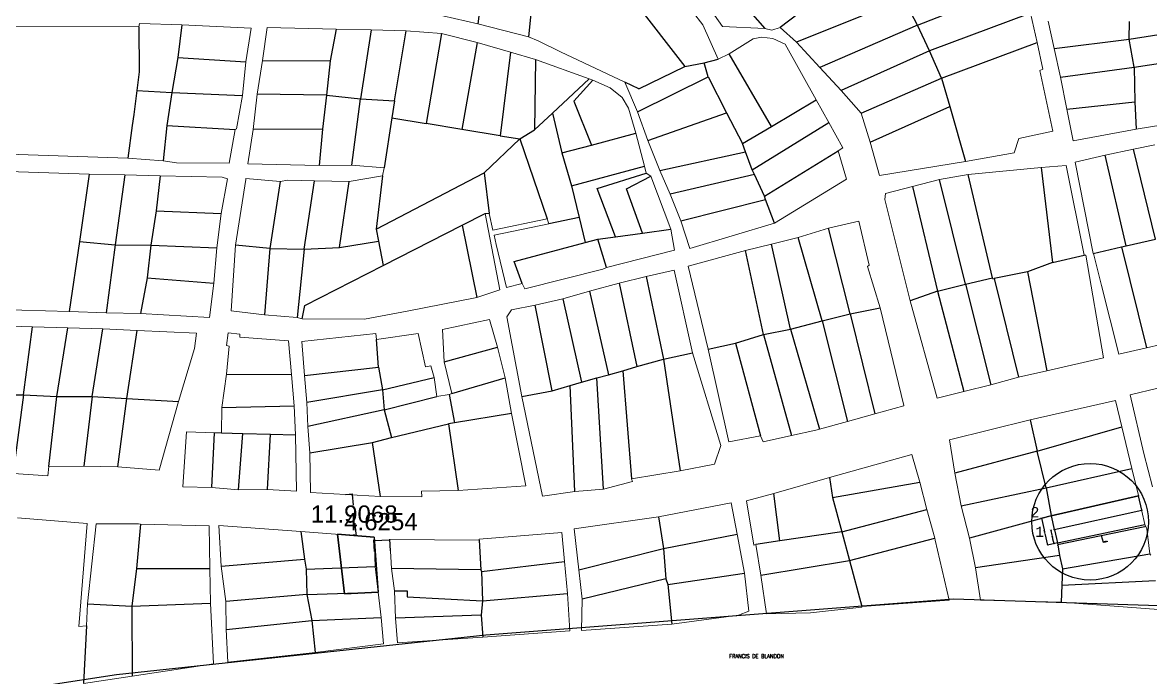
# Model space of a CAD drawing. Header units: millimetres. Extents: x 612074 to 614541, y 1316471 to 1317841.
# Drawn here: x 613479.7 to 613807.4, y 1316715.8 to 1316906.2 of the extents above; entities that cross this region are included whole.
import ezdxf

# ---------------------------------------------------------------- set-up
doc = ezdxf.new("R2010")
doc.units = ezdxf.units.MM
doc.layers.add('CAPA ROJA', color=1, linetype='Continuous')
doc.styles.add('HECTOR LOPEZ', font='arial.ttf')
doc.styles.add('MONOTXT4', font='Monotxt4.shx')
doc.styles.add('MtXpl_Txt', font='txt_____.ttf')
doc.styles.add('ROMANS', font='ROMANS', dxfattribs={"height": 0.2})

# ---------------------------------------------------------------- blocks, each defined once
blk = doc.blocks.new('_ARCHTICK')
at = {"color": 0, "linetype": 'ByBlock', "const_width": 0.15}
blk.add_lwpolyline([(-0.5, -0.5), (0.5, 0.5)], dxfattribs=at)

msp = doc.modelspace()

# ---------------------------------------------------------------- linework, layer by layer
at = {"layer": 'CAPA ROJA', "color": 1, "linetype": 'Continuous', "lineweight": -3}
for p, q in [((613614.63, 1316926.31), (613611.98, 1316905.78)), ((613628.89, 1316924.32), (613626.72, 1316902.03)), ((613679.59, 1316922.74), (613695.42, 1316904.48)), ((613739.73, 1316905.4), (613770.38, 1316917.44)), ((613657.65, 1316912.15), (613672.13, 1316893.38)), ((613710.72, 1316913.04), (613699.85, 1316904.79)), ((613735.81, 1316913.12), (613704.63, 1316900.47)), ((613739.73, 1316905.4), (613735.81, 1316913.12)), ((613772.57, 1316908.92), (613743.21, 1316897.98)), ((613525.98, 1316905.56), (613524.84, 1316896.03)), ((613739.73, 1316905.4), (613711.35, 1316893.16)), ((613743.21, 1316897.98), (613739.73, 1316905.4)), ((613801.22, 1316901.39), (613801.29, 1316906.49)), ((613801.22, 1316901.39), (613827.78, 1316905.45)), ((613513.48, 1316904.97), (613513.6, 1316891.81)), ((613570.82, 1316904.26), (613569.08, 1316895.02)), ((613581.06, 1316904.05), (613577.92, 1316884)), ((613587.75, 1316883.39), (613591.21, 1316903.8)), ((613601.44, 1316903.03), (613596.96, 1316876.81)), ((613611.78, 1316900.35), (613607.37, 1316875.08)), ((613746.7, 1316890.06), (613774.53, 1316900.43)), ((613779.46, 1316898.6), (613801.22, 1316901.39)), ((613802.64, 1316893.21), (613801.22, 1316901.39)), ((613524.84, 1316896.03), (613523.13, 1316885.82)), ((613524.84, 1316896.03), (613544.59, 1316894.74)), ((613549.48, 1316895.19), (613569.08, 1316895.02)), ((613621.46, 1316897.55), (613618.51, 1316873.22)), ((613628.79, 1316895.47), (613628.46, 1316874.97)), ((613677.72, 1316894.48), (613681.8, 1316895.51)), ((613697.29, 1316875.99), (613684.98, 1316897.09)), ((613743.21, 1316897.98), (613717.52, 1316886.47)), ((613746.7, 1316890.06), (613743.21, 1316897.98)), ((613802.64, 1316893.21), (613829.55, 1316897.3)), ((613569.08, 1316895.02), (613568.08, 1316885.07)), ((613658.74, 1316886.9), (613672.13, 1316893.38)), ((613672.13, 1316893.38), (613677.72, 1316894.48)), ((613678.88, 1316890.39), (613677.72, 1316894.48)), ((613781.3, 1316890.26), (613802.64, 1316893.21)), ((613802.64, 1316893.21), (613802.89, 1316883.11)), ((613513.6, 1316891.81), (613512.9, 1316886.41)), ((613633.69, 1316879.86), (613644.38, 1316889.86)), ((613645.43, 1316889.42), (613639.89, 1316883.37)), ((613658.74, 1316886.9), (613654.67, 1316888.85)), ((613658.37, 1316880.21), (613678.88, 1316890.39)), ((613678.88, 1316890.39), (613684.21, 1316879.98)), ((613723.35, 1316879.88), (613746.7, 1316890.06)), ((613746.7, 1316890.06), (613749.13, 1316881.76)), ((613512.9, 1316886.41), (613512.1, 1316879.43)), ((613512.9, 1316886.41), (613523.13, 1316885.82)), ((613523.13, 1316885.82), (613521.66, 1316876.28)), ((613523.13, 1316885.82), (613543.65, 1316885.02)), ((613568.08, 1316885.07), (613547.88, 1316885.32)), ((613568.08, 1316885.07), (613566.89, 1316875.14)), ((613568.08, 1316885.07), (613577.92, 1316884)), ((613575.36, 1316864.76), (613577.92, 1316884)), ((613577.92, 1316884), (613587.75, 1316883.39)), ((613587.75, 1316883.39), (613586.99, 1316878.45)), ((613639.89, 1316883.37), (613645.06, 1316870.57)), ((613697.29, 1316875.99), (613710.26, 1316883.73)), ((613783.1, 1316881.03), (613802.89, 1316883.11)), ((613802.89, 1316883.11), (613803.28, 1316875.22)), ((613512.1, 1316879.43), (613511.58, 1316876.24)), ((613628.46, 1316874.97), (613633.69, 1316879.86)), ((613633.69, 1316879.86), (613636.36, 1316868.27)), ((613661.4, 1316871.9), (613684.21, 1316879.98)), ((613684.21, 1316879.98), (613688.88, 1316870.97)), ((613725.96, 1316871.36), (613749.13, 1316881.76)), ((613749.13, 1316881.76), (613753.73, 1316865.76)), ((613511.58, 1316876.24), (613510.34, 1316866.72)), ((613521.66, 1316876.28), (613520.62, 1316865.99)), ((613521.66, 1316876.28), (613541.52, 1316875.11)), ((613586.99, 1316878.45), (613584.76, 1316863.96)), ((613586.99, 1316878.45), (613596.96, 1316876.81)), ((613607.37, 1316875.08), (613596.96, 1316876.81)), ((613688.88, 1316870.97), (613697.29, 1316875.99)), ((613691.75, 1316863.34), (613713.95, 1316877.09)), ((613566.89, 1316875.14), (613546.69, 1316875.07)), ((613566.89, 1316875.14), (613565.95, 1316864.66)), ((613618.51, 1316873.22), (613607.37, 1316875.08)), ((613613.8, 1316862.44), (613624.25, 1316872.37)), ((613618.51, 1316873.22), (613624.25, 1316872.37)), ((613624.25, 1316872.37), (613628.46, 1316874.97)), ((613624.25, 1316872.37), (613632.12, 1316849.09)), ((613645.06, 1316870.57), (613657.95, 1316873.99)), ((613636.36, 1316868.27), (613645.06, 1316870.57)), ((613689.76, 1316868.63), (613688.88, 1316870.97)), ((613808.9, 1316843.22), (613802.49, 1316869.35)), ((613636.36, 1316868.27), (613639.23, 1316858.74)), ((613664.92, 1316863.17), (613689.76, 1316868.63)), ((613691.75, 1316863.34), (613689.76, 1316868.63)), ((613695.25, 1316855.7), (613716.65, 1316868.92)), ((613800.32, 1316841.29), (613794.26, 1316867.65)), ((613582.47, 1316846.13), (613613.8, 1316862.44)), ((613613.8, 1316862.44), (613615.3, 1316850.67)), ((613639.23, 1316858.74), (613660.4, 1316864.38)), ((613692.37, 1316861.98), (613691.75, 1316863.34)), ((613775.7, 1316864.04), (613778.92, 1316836.42)), ((613499.07, 1316862.07), (613496.31, 1316842.51)), ((613509.42, 1316861.86), (613506.62, 1316841.53)), ((613519.7, 1316861.58), (613518.53, 1316851.4)), ((613554.6, 1316859.95), (613551.6, 1316840.49)), ((613561.54, 1316840.25), (613564.53, 1316860.13)), ((613571.83, 1316840.79), (613574.58, 1316859.99)), ((613584.28, 1316861.57), (613582.47, 1316846.13)), ((613646.65, 1316857.93), (613660.94, 1316862.35)), ((613655.16, 1316857.84), (613662.26, 1316861.53)), ((613692.37, 1316861.98), (613667.88, 1316856.32)), ((613695.25, 1316855.7), (613692.37, 1316861.98)), ((613753.71, 1316830.08), (613746.13, 1316860.55)), ((613761.57, 1316831.91), (613754.5, 1316862.04)), ((613639.23, 1316858.74), (613641.41, 1316849.51)), ((613651.96, 1316843.9), (613646.65, 1316857.93)), ((613659.81, 1316844.96), (613655.16, 1316857.84)), ((613738.27, 1316858.52), (613745.56, 1316828.03)), ((613670.99, 1316848.53), (613695.6, 1316854.77)), ((613695.6, 1316854.77), (613695.25, 1316855.7)), ((613698.21, 1316847.84), (613695.6, 1316854.77)), ((613518.53, 1316851.4), (613516.96, 1316841.42)), ((613518.53, 1316851.4), (613537.42, 1316850.64)), ((613607.45, 1316847.23), (613614.13, 1316850.64)), ((613641.41, 1316849.51), (613632.61, 1316847.66)), ((613641.41, 1316849.51), (613643.14, 1316842.21)), ((613582.47, 1316846.13), (613583.14, 1316842.59)), ((613584.48, 1316835.5), (613607.45, 1316847.23)), ((613607.45, 1316847.23), (613611.75, 1316826.19)), ((613659.81, 1316844.96), (613668.03, 1316846.06)), ((613720.16, 1316821.5), (613713.85, 1316846.4)), ((613643.14, 1316842.21), (613646.87, 1316843.21)), ((613646.87, 1316843.21), (613651.96, 1316843.9)), ((613649.35, 1316834.98), (613646.87, 1316843.21)), ((613651.96, 1316843.9), (613659.81, 1316844.96)), ((613712.08, 1316819.41), (613705.1, 1316843.73)), ((613800.32, 1316841.29), (613808.9, 1316843.22)), ((613496.31, 1316842.51), (613493.28, 1316822.21)), ((613496.31, 1316842.51), (613506.62, 1316841.53)), ((613506.62, 1316841.53), (613504.01, 1316821.73)), ((613506.62, 1316841.53), (613516.96, 1316841.42)), ((613516.96, 1316841.42), (613515.9, 1316831.98)), ((613516.96, 1316841.42), (613536.14, 1316840.64)), ((613551.6, 1316840.49), (613541.64, 1316841.41)), ((613551.6, 1316840.49), (613550, 1316821.18)), ((613551.6, 1316840.49), (613561.54, 1316840.25)), ((613561.54, 1316840.25), (613559.56, 1316820.44)), ((613561.54, 1316840.25), (613571.83, 1316840.79)), ((613571.83, 1316840.79), (613583.14, 1316842.59)), ((613583.14, 1316842.59), (613584.48, 1316835.5)), ((613622.59, 1316836.67), (613643.14, 1316842.21)), ((613694.98, 1316815.51), (613689.74, 1316839.88)), ((613702.88, 1316817.02), (613697.36, 1316841.79)), ((613790.82, 1316839.05), (613798.99, 1316840.98)), ((613798.99, 1316840.98), (613800.32, 1316841.29)), ((613798.99, 1316840.98), (613806.23, 1316811.61)), ((613624.91, 1316830.28), (613622.59, 1316836.67)), ((613778.92, 1316836.42), (613771.72, 1316833.69)), ((613778.92, 1316836.42), (613788.17, 1316838.58)), ((613561.71, 1316823.87), (613584.48, 1316835.5)), ((613771.72, 1316833.69), (613762.02, 1316831.73)), ((613771.72, 1316833.69), (613777.31, 1316804.89)), ((613515.9, 1316831.98), (613513.95, 1316821.54)), ((613515.9, 1316831.98), (613535.34, 1316830.41)), ((613653.08, 1316830.4), (613658.15, 1316806.13)), ((613660.86, 1316832.37), (613665.91, 1316808.28)), ((613745.56, 1316828.03), (613753.71, 1316830.08)), ((613753.71, 1316830.08), (613761.57, 1316831.91)), ((613753.71, 1316830.08), (613761.06, 1316800.86)), ((613761.64, 1316831.62), (613761.57, 1316831.91)), ((613761.64, 1316831.62), (613762.02, 1316831.73)), ((613762.02, 1316831.73), (613769.06, 1316803.06)), ((613644.48, 1316828.12), (613649.95, 1316803.73)), ((613745.56, 1316828.03), (613737.64, 1316825.25)), ((613745.56, 1316828.03), (613753.2, 1316798.91)), ((613561.01, 1316820.04), (613561.71, 1316823.87)), ((613633.6, 1316799.06), (613628.69, 1316823.98)), ((613636.7, 1316825.86), (613642.12, 1316801.66)), ((613720.16, 1316821.5), (613728.9, 1316823.26)), ((613712.08, 1316819.41), (613720.16, 1316821.5)), ((613720.16, 1316821.5), (613727.33, 1316792.4)), ((613480.03, 1316797.96), (613482.61, 1316817.69)), ((613489.71, 1316797.48), (613492.85, 1316817.43)), ((613499.94, 1316797.43), (613503.1, 1316817.13)), ((613510.03, 1316796.9), (613512.98, 1316816.63)), ((613694.98, 1316815.51), (613702.88, 1316817.02)), ((613702.88, 1316817.02), (613712.08, 1316819.41)), ((613702.88, 1316817.02), (613711.31, 1316787.98)), ((613712.08, 1316819.41), (613719.4, 1316790.22)), ((613583.12, 1316806.02), (613582.6, 1316814.05)), ((613686.85, 1316813), (613694.98, 1316815.51)), ((613694.98, 1316815.51), (613703.12, 1316786.11)), ((613602.19, 1316807.57), (613617.72, 1316811.83)), ((613665.91, 1316808.28), (613674.4, 1316810.11)), ((613678.9, 1316811.23), (613686.85, 1316813)), ((613686.85, 1316813), (613694.16, 1316786.02)), ((613658.15, 1316806.13), (613665.91, 1316808.28)), ((613665.91, 1316808.28), (613670.78, 1316775.88)), ((613539.01, 1316803.94), (613557.91, 1316803.88)), ((613561.66, 1316803.54), (613583.12, 1316806.02)), ((613583.12, 1316806.02), (613584.29, 1316799.42)), ((613646.56, 1316802.84), (613649.95, 1316803.73)), ((613649.95, 1316803.73), (613654.17, 1316804.96)), ((613654.17, 1316804.96), (613658.15, 1316806.13)), ((613654.17, 1316804.96), (613656.63, 1316773.55)), ((613584.29, 1316799.42), (613599.34, 1316803)), ((613604.46, 1316798.34), (613619.9, 1316802.87)), ((613633.6, 1316799.06), (613638.81, 1316800.65)), ((613638.81, 1316800.65), (613642.12, 1316801.66)), ((613640.2, 1316769.86), (613638.81, 1316800.65)), ((613642.12, 1316801.66), (613646.56, 1316802.84)), ((613648.56, 1316770.49), (613646.56, 1316802.84)), ((613470.23, 1316797.93), (613480.03, 1316797.96)), ((613480.03, 1316797.96), (613477.34, 1316777.46)), ((613480.03, 1316797.96), (613489.71, 1316797.48)), ((613487.34, 1316777.14), (613489.71, 1316797.48)), ((613489.71, 1316797.48), (613499.94, 1316797.43)), ((613499.94, 1316797.43), (613497.56, 1316777.16)), ((613499.94, 1316797.43), (613510.03, 1316796.9)), ((613507.4, 1316776.95), (613510.03, 1316796.9)), ((613510.03, 1316796.9), (613524.99, 1316796.03)), ((613584.29, 1316799.42), (613562.3, 1316795.7)), ((613584.29, 1316799.42), (613584.82, 1316793.59)), ((613584.82, 1316793.59), (613600.09, 1316797.48)), ((613603.71, 1316797.99), (613605.23, 1316789.81)), ((613624.75, 1316797.44), (613633.6, 1316799.06)), ((613537.67, 1316794.21), (613558.66, 1316794.69)), ((613584.82, 1316793.59), (613562.64, 1316788.73)), ((613584.82, 1316793.59), (613586.94, 1316785.48)), ((613621.77, 1316792.48), (613605.23, 1316789.81)), ((613772.46, 1316790.69), (613774.5, 1316781.57)), ((613586.94, 1316785.48), (613603.46, 1316789.52)), ((613605.23, 1316789.81), (613603.46, 1316789.52)), ((613603.46, 1316789.52), (613606.33, 1316770.13)), ((613774.5, 1316781.57), (613799.11, 1316788.6)), ((613534.69, 1316771.02), (613535.48, 1316786.92)), ((613537.5, 1316786.86), (613543.73, 1316786.71)), ((613542.49, 1316770.32), (613543.73, 1316786.71)), ((613543.73, 1316786.71), (613551.73, 1316786.51)), ((613550.93, 1316770.41), (613551.73, 1316786.51)), ((613551.73, 1316786.51), (613559.04, 1316786.33)), ((613563.22, 1316781.06), (613581.36, 1316784.11)), ((613581.36, 1316784.11), (613586.94, 1316785.48)), ((613583.7, 1316768.38), (613581.36, 1316784.11)), ((613774.5, 1316781.57), (613750.54, 1316775.17)), ((613777.09, 1316770.88), (613774.5, 1316781.57)), ((613777.09, 1316770.88), (613802.03, 1316776.51)), ((613714.15, 1316773.86), (613715.03, 1316768.12)), ((613715.03, 1316768.12), (613740.37, 1316772.55)), ((613752.43, 1316765.68), (613777.09, 1316770.88)), ((613777.09, 1316770.88), (613778.54, 1316762.8)), ((613699.79, 1316755.47), (613698.02, 1316769.26)), ((613715.03, 1316768.12), (613717.72, 1316758.09)), ((613778.55, 1316762.71), (613803.96, 1316768.54)), ((613717.72, 1316758.09), (613742.48, 1316764.58)), ((613664.51, 1316762.46), (613665.94, 1316753.22)), ((613778.31, 1316762.64), (613754.87, 1316756.23)), ((613514.01, 1316760.3), (613512.87, 1316747.45)), ((613560.57, 1316758.21), (613561.69, 1316750.16)), ((613717.72, 1316758.09), (613699.79, 1316755.47)), ((613717.72, 1316758.09), (613720, 1316749.8)), ((613779.52, 1316758.7), (613780.44, 1316754.93)), ((613780.44, 1316754.93), (613805.79, 1316760.2)), ((613612.37, 1316755.64), (613612.83, 1316747.01)), ((613665.94, 1316753.22), (613687.39, 1316757.39)), ((613699.79, 1316755.47), (613692.79, 1316754.45)), ((613720, 1316749.8), (613744.75, 1316756.28)), ((613780.44, 1316754.93), (613780.95, 1316751.17)), ((613641.3, 1316747), (613665.94, 1316753.22)), ((613665.94, 1316753.22), (613666.6, 1316744.44)), ((613780.95, 1316751.17), (613756.55, 1316747.61)), ((613780.95, 1316751.17), (613781.84, 1316747.32)), ((613781.84, 1316747.32), (613807.26, 1316751.71)), ((613537.41, 1316748.09), (613561.69, 1316750.16)), ((613561.69, 1316750.16), (613562.1, 1316747.23)), ((613562.1, 1316747.23), (613582.17, 1316747.98)), ((613613.02, 1316746.54), (613637.14, 1316749.5)), ((613694.22, 1316745.5), (613720, 1316749.8)), ((613720, 1316749.8), (613723.57, 1316736.38)), ((613512.87, 1316747.45), (613511.48, 1316736.46)), ((613512.87, 1316747.45), (613534.13, 1316747.4)), ((613562.1, 1316747.23), (613562.34, 1316739.89)), ((613612.83, 1316747.01), (613586.94, 1316747.43)), ((613612.83, 1316747.01), (613613.02, 1316746.54)), ((613613.02, 1316746.54), (613613.31, 1316738.05)), ((613667.19, 1316742.82), (613689.5, 1316746.08)), ((613781.84, 1316747.32), (613781.66, 1316742.57)), ((613666.6, 1316744.44), (613642.36, 1316738.55)), ((613666.6, 1316744.44), (613667.19, 1316742.82)), ((613667.19, 1316742.82), (613668.38, 1316731.27)), ((613781.66, 1316742.57), (613781.48, 1316737.66)), ((613781.66, 1316742.57), (613808.9, 1316743.98)), ((613562.34, 1316739.89), (613538.8, 1316737.8)), ((613562.34, 1316739.89), (613583.01, 1316740.54)), ((613562.34, 1316739.89), (613563.74, 1316732.36)), ((613587.8, 1316740.94), (613591.48, 1316740.96)), ((613591.48, 1316740.96), (613591.44, 1316739.19)), ((613591.44, 1316739.19), (613613.31, 1316738.05)), ((613613.31, 1316738.05), (613613.01, 1316733.82)), ((613613.31, 1316738.05), (613638.08, 1316740.15)), ((613498.62, 1316737.18), (613511.48, 1316736.46)), ((613511.48, 1316736.46), (613534.33, 1316737.34)), ((613511.48, 1316736.46), (613511.62, 1316716.09)), ((613538.9, 1316729.71), (613563.74, 1316732.36)), ((613563.74, 1316732.36), (613583.91, 1316733.15)), ((613563.74, 1316732.36), (613564.73, 1316723.03)), ((613613.01, 1316733.82), (613588.13, 1316732.96)), ((613613.01, 1316733.82), (613613.44, 1316727.45)), ((613498.29, 1316730.8), (613497.43, 1316714))]:
    msp.add_line(p, q, dxfattribs=at)
at = {"layer": 'CAPA ROJA', "color": 1, "linetype": 'Continuous', "lineweight": 13}
for p, q in [((613677.34, 1316905.57), (613666.91, 1316919.22)), ((613674.42, 1316917.39), (613683.11, 1316905.04)), ((613774.53, 1316900.43), (613772.57, 1316908.92)), ((613465.64, 1316905.07), (613513.48, 1316904.97)), ((613513.48, 1316904.97), (613513.74, 1316905.89)), ((613513.74, 1316905.89), (613525.98, 1316905.56)), ((613525.98, 1316905.56), (613546.15, 1316904.54)), ((613611.98, 1316905.78), (613601.82, 1316908.11)), ((613626.72, 1316902.03), (613611.98, 1316905.78)), ((613681.8, 1316895.51), (613677.34, 1316905.57)), ((613683.11, 1316905.04), (613695.42, 1316904.48)), ((613779.46, 1316898.6), (613777.66, 1316906.59)), ((613546.15, 1316904.54), (613544.59, 1316894.74)), ((613550.76, 1316904.76), (613549.48, 1316895.19)), ((613570.82, 1316904.26), (613550.76, 1316904.76)), ((613581.06, 1316904.05), (613570.82, 1316904.26)), ((613591.21, 1316903.8), (613581.06, 1316904.05)), ((613601.44, 1316903.03), (613591.21, 1316903.8)), ((613611.78, 1316900.35), (613601.44, 1316903.03)), ((613629.51, 1316900.86), (613626.72, 1316902.03)), ((613694.38, 1316901.89), (613691.98, 1316901.41)), ((613697.7, 1316901.59), (613694.38, 1316901.89)), ((613695.42, 1316904.48), (613697.46, 1316904.01)), ((613697.46, 1316904.01), (613699.85, 1316904.79)), ((613699.85, 1316904.79), (613704.63, 1316900.47)), ((613621.46, 1316897.55), (613611.78, 1316900.35)), ((613635.98, 1316897.69), (613629.51, 1316900.86)), ((613691.98, 1316901.41), (613684.98, 1316897.09)), ((613701.25, 1316899.9), (613697.7, 1316901.59)), ((613710.26, 1316883.73), (613701.25, 1316899.9)), ((613711.35, 1316893.16), (613704.63, 1316900.47)), ((613776.15, 1316892.63), (613774.53, 1316900.43)), ((613781.3, 1316890.26), (613779.46, 1316898.6)), ((613549.48, 1316895.19), (613547.88, 1316885.32)), ((613628.79, 1316895.47), (613621.46, 1316897.55)), ((613644.38, 1316889.86), (613628.79, 1316895.47)), ((613654.67, 1316888.85), (613635.98, 1316897.69)), ((613684.98, 1316897.09), (613681.8, 1316895.51)), ((613544.59, 1316894.74), (613543.65, 1316885.02)), ((613717.52, 1316886.47), (613711.35, 1316893.16)), ((613775.27, 1316892.24), (613776.15, 1316892.63)), ((613779.03, 1316874.6), (613775.27, 1316892.24)), ((613645.43, 1316889.42), (613644.38, 1316889.86)), ((613650.49, 1316887.17), (613645.43, 1316889.42)), ((613658.37, 1316880.21), (613654.67, 1316888.85)), ((613783.1, 1316881.03), (613781.3, 1316890.26)), ((613653.97, 1316884.38), (613650.49, 1316887.17)), ((613723.35, 1316879.88), (613717.52, 1316886.47)), ((613543.65, 1316885.02), (613541.84, 1316875.24)), ((613547.88, 1316885.32), (613546.69, 1316875.07)), ((613655.79, 1316881.27), (613653.97, 1316884.38)), ((613713.95, 1316877.09), (613710.26, 1316883.73)), ((613657.95, 1316873.99), (613655.79, 1316881.27)), ((613661.4, 1316871.9), (613658.37, 1316880.21)), ((613725.96, 1316871.36), (613723.35, 1316879.88)), ((613784.99, 1316871.82), (613783.1, 1316881.03)), ((613832.78, 1316880.02), (613803.28, 1316875.22)), ((613718.07, 1316869.77), (613713.95, 1316877.09)), ((613541.52, 1316875.11), (613539.74, 1316865.27)), ((613541.84, 1316875.24), (613541.52, 1316875.11)), ((613546.69, 1316875.07), (613545.18, 1316865.11)), ((613660.4, 1316864.38), (613657.95, 1316873.99)), ((613769.19, 1316872.43), (613767.85, 1316868.32)), ((613779.03, 1316874.6), (613769.19, 1316872.43)), ((613803.28, 1316875.22), (613784.99, 1316871.82)), ((613664.92, 1316863.17), (613661.4, 1316871.9)), ((613716.65, 1316868.92), (613718.07, 1316869.77)), ((613728.7, 1316861.71), (613725.96, 1316871.36)), ((613794.26, 1316867.65), (613802.49, 1316869.35)), ((613802.49, 1316869.35), (613808.71, 1316870.63)), ((613510.34, 1316866.72), (613460.12, 1316868.41)), ((613520.62, 1316865.99), (613510.34, 1316866.72)), ((613524.47, 1316865.42), (613520.62, 1316865.99)), ((613719.1, 1316860.68), (613716.65, 1316868.92)), ((613753.73, 1316865.76), (613728.7, 1316861.71)), ((613767.85, 1316868.32), (613753.73, 1316865.76)), ((613785.53, 1316865.63), (613794.26, 1316867.65)), ((613499.07, 1316862.07), (613459.27, 1316863.41)), ((613539.74, 1316865.27), (613524.47, 1316865.42)), ((613545.18, 1316865.11), (613565.95, 1316864.66)), ((613565.95, 1316864.66), (613575.36, 1316864.76)), ((613575.36, 1316864.76), (613584.76, 1316863.96)), ((613584.76, 1316863.96), (613584.28, 1316861.57)), ((613660.94, 1316862.35), (613660.4, 1316864.38)), ((613667.88, 1316856.32), (613664.92, 1316863.17)), ((613775.7, 1316864.04), (613754.5, 1316862.04)), ((613782.94, 1316864.62), (613775.7, 1316864.04)), ((613788.17, 1316838.58), (613782.94, 1316864.62)), ((613790.82, 1316839.05), (613785.53, 1316865.63)), ((613509.42, 1316861.86), (613499.07, 1316862.07)), ((613519.7, 1316861.58), (613509.42, 1316861.86)), ((613537.71, 1316861.25), (613519.7, 1316861.58)), ((613537.42, 1316850.64), (613539.3, 1316860.77)), ((613539.3, 1316860.77), (613537.71, 1316861.25)), ((613544.62, 1316860.51), (613541.64, 1316841.41)), ((613554.6, 1316859.95), (613544.6, 1316860.87)), ((613544.6, 1316860.87), (613544.62, 1316860.51)), ((613556.8, 1316860.34), (613554.6, 1316859.95)), ((613564.53, 1316860.13), (613556.8, 1316860.34)), ((613574.58, 1316859.99), (613564.53, 1316860.13)), ((613584.28, 1316861.57), (613574.58, 1316859.99)), ((613662.26, 1316861.53), (613660.94, 1316862.35)), ((613668.03, 1316846.06), (613662.26, 1316861.53)), ((613698.21, 1316847.84), (613719.1, 1316860.68)), ((613746.13, 1316860.55), (613738.27, 1316858.52)), ((613754.5, 1316862.04), (613746.13, 1316860.55)), ((613670.99, 1316848.53), (613667.88, 1316856.32)), ((613730.41, 1316856.49), (613730.2, 1316854.7)), ((613738.27, 1316858.52), (613730.41, 1316856.49)), ((613730.2, 1316854.7), (613737.64, 1316825.25)), ((613536.14, 1316840.64), (613537.42, 1316850.64)), ((613614.13, 1316850.64), (613615.3, 1316850.67)), ((613618.37, 1316828.42), (613614.13, 1316850.64)), ((613615.3, 1316850.67), (613616.4, 1316845.8)), ((613632.12, 1316849.09), (613616.4, 1316845.8)), ((613632.61, 1316847.66), (613616.73, 1316844.33)), ((613632.12, 1316849.09), (613632.61, 1316847.66)), ((613669.11, 1316839.96), (613668.03, 1316846.06)), ((613670.99, 1316848.53), (613673.56, 1316840.48)), ((613673.56, 1316840.48), (613698.21, 1316847.84)), ((613705.1, 1316843.73), (613713.85, 1316846.4)), ((613713.85, 1316846.4), (613722.67, 1316848.47)), ((613722.67, 1316848.47), (613725.7, 1316835.63)), ((613616.73, 1316844.33), (613617.35, 1316841.6)), ((613697.36, 1316841.79), (613705.1, 1316843.73)), ((613535.34, 1316830.41), (613536.14, 1316840.64)), ((613541.64, 1316841.41), (613540.32, 1316822.39)), ((613617.35, 1316841.6), (613620.29, 1316829.14)), ((613649.35, 1316834.98), (613669.11, 1316839.96)), ((613673.1, 1316835.35), (613689.74, 1316839.88)), ((613689.74, 1316839.88), (613697.36, 1316841.79)), ((613788.63, 1316838.55), (613788.17, 1316838.58)), ((613793.82, 1316808.65), (613788.63, 1316838.55)), ((613790.83, 1316839.02), (613790.82, 1316839.05)), ((613793.18, 1316829.75), (613790.83, 1316839.02)), ((613625.67, 1316828.74), (613648.29, 1316834.49)), ((613648.29, 1316834.49), (613649.35, 1316834.98)), ((613669, 1316834.15), (613660.86, 1316832.37)), ((613669, 1316834.15), (613674.4, 1316810.11)), ((613678.9, 1316811.23), (613673.1, 1316835.35)), ((613725.7, 1316835.63), (613725.21, 1316835.25)), ((613725.21, 1316835.25), (613728.9, 1316823.26)), ((613534.09, 1316820.4), (613535.34, 1316830.41)), ((613620.29, 1316829.14), (613624.91, 1316830.28)), ((613624.91, 1316830.28), (613625.67, 1316828.74)), ((613653.08, 1316830.4), (613644.48, 1316828.12)), ((613660.86, 1316832.37), (613653.08, 1316830.4)), ((613798.25, 1316809.77), (613793.18, 1316829.75)), ((613611.75, 1316826.19), (613618.37, 1316828.42)), ((613644.48, 1316828.12), (613636.7, 1316825.86)), ((613452.99, 1316823.34), (613493.28, 1316822.21)), ((613591.51, 1316822.22), (613611.75, 1316826.19)), ((613628.69, 1316823.98), (613621.74, 1316822.68)), ((613636.7, 1316825.86), (613628.69, 1316823.98)), ((613728.9, 1316823.26), (613735.75, 1316794.87)), ((613737.64, 1316825.25), (613745.44, 1316796.97)), ((613493.28, 1316822.21), (613504.01, 1316821.73)), ((613504.01, 1316821.73), (613513.95, 1316821.54)), ((613513.95, 1316821.54), (613534.09, 1316820.4)), ((613540.32, 1316822.39), (613550, 1316821.18)), ((613550, 1316821.18), (613559.56, 1316820.44)), ((613559.56, 1316820.44), (613561.01, 1316820.04)), ((613561.01, 1316820.04), (613579.1, 1316819.92)), ((613579.1, 1316819.92), (613591.51, 1316822.22)), ((613601.75, 1316816.89), (613615.43, 1316819.86)), ((613615.43, 1316819.86), (613617.72, 1316811.83)), ((613621.74, 1316822.68), (613620.41, 1316820.62)), ((613620.41, 1316820.62), (613624.75, 1316797.44)), ((613482.61, 1316817.69), (613472.39, 1316817.97)), ((613492.85, 1316817.43), (613482.61, 1316817.69)), ((613503.1, 1316817.13), (613492.85, 1316817.43)), ((613512.98, 1316816.63), (613503.1, 1316817.13)), ((613530.22, 1316815.88), (613512.98, 1316816.63)), ((613602.19, 1316807.57), (613601.75, 1316816.89)), ((613529.71, 1316811.4), (613530.22, 1316815.88)), ((613539, 1316812.3), (613539.5, 1316815.92)), ((613539.5, 1316815.92), (613542.84, 1316815.58)), ((613542.84, 1316815.58), (613542.89, 1316814.68)), ((613542.89, 1316814.68), (613557.03, 1316813.67)), ((613557.91, 1316803.88), (613557.03, 1316813.67)), ((613560.87, 1316813.41), (613582.39, 1316815.74)), ((613561.66, 1316803.54), (613560.87, 1316813.41)), ((613582.39, 1316815.74), (613582.6, 1316814.05)), ((613582.6, 1316814.05), (613594.65, 1316815.79)), ((613594.65, 1316815.79), (613596.75, 1316806.11)), ((613822.93, 1316815.44), (613806.23, 1316811.61)), ((613524.99, 1316796.03), (613529.71, 1316811.4)), ((613539.74, 1316812.07), (613539, 1316812.3)), ((613539.01, 1316803.94), (613539.74, 1316812.07)), ((613617.72, 1316811.83), (613619.9, 1316802.87)), ((613674.4, 1316810.11), (613682.6, 1316783.22)), ((613684.88, 1316784.28), (613678.9, 1316811.23)), ((613806.23, 1316811.61), (613798.25, 1316809.77)), ((613604.46, 1316798.34), (613602.19, 1316807.57)), ((613793.82, 1316808.65), (613777.31, 1316804.89)), ((613537.67, 1316794.21), (613539.01, 1316803.94)), ((613558.66, 1316794.69), (613557.91, 1316803.88)), ((613562.3, 1316795.7), (613561.66, 1316803.54)), ((613596.75, 1316806.11), (613598.35, 1316806.37)), ((613598.35, 1316806.37), (613599.34, 1316803)), ((613777.31, 1316804.89), (613769.06, 1316803.06)), ((613599.34, 1316803), (613600.09, 1316797.48)), ((613619.9, 1316802.87), (613621.77, 1316792.48)), ((613761.06, 1316800.86), (613753.2, 1316798.91)), ((613769.06, 1316803.06), (613761.06, 1316800.86)), ((613600.09, 1316797.48), (613603.71, 1316797.99)), ((613603.71, 1316797.99), (613604.46, 1316798.34)), ((613624.75, 1316797.44), (613630.79, 1316768.49)), ((613753.2, 1316798.91), (613745.44, 1316796.97)), ((613809.57, 1316799.83), (613801.53, 1316797.92)), ((613801.53, 1316797.92), (613805.47, 1316780.84)), ((613519.45, 1316776.06), (613524.99, 1316796.03)), ((613537.5, 1316786.86), (613537.67, 1316794.21)), ((613559.04, 1316786.33), (613558.66, 1316794.69)), ((613562.64, 1316788.73), (613562.3, 1316795.7)), ((613735.79, 1316794.76), (613727.33, 1316792.4)), ((613735.75, 1316794.87), (613735.79, 1316794.76)), ((613797.24, 1316796.32), (613772.46, 1316790.69)), ((613799.11, 1316788.6), (613797.24, 1316796.32)), ((613621.77, 1316792.48), (613625.94, 1316771.44)), ((613727.33, 1316792.4), (613719.4, 1316790.22)), ((613772.46, 1316790.69), (613749.07, 1316784.89)), ((613526.34, 1316771.23), (613527.39, 1316787.14)), ((613527.39, 1316787.14), (613535.48, 1316786.92)), ((613563.22, 1316781.06), (613562.64, 1316788.73)), ((613710.16, 1316787.67), (613703.12, 1316786.11)), ((613711.31, 1316787.98), (613710.16, 1316787.67)), ((613719.4, 1316790.22), (613711.31, 1316787.98)), ((613802.03, 1316776.51), (613799.11, 1316788.6)), ((613535.48, 1316786.92), (613537.5, 1316786.86)), ((613559.31, 1316769.88), (613559.04, 1316786.33)), ((613694.16, 1316786.02), (613684.88, 1316784.28)), ((613694.91, 1316784.3), (613694.16, 1316786.02)), ((613703.12, 1316786.11), (613694.91, 1316784.3)), ((613749.07, 1316784.89), (613750.54, 1316775.17)), ((613563.35, 1316769.56), (613563.22, 1316781.06)), ((613682.6, 1316783.22), (613680.73, 1316777.75)), ((613714.15, 1316773.86), (613738.12, 1316780.58)), ((613738.12, 1316780.58), (613740.37, 1316772.55)), ((613805.47, 1316780.84), (613808.01, 1316771.19)), ((613670.78, 1316775.88), (613680.73, 1316777.75)), ((613477.13, 1316775.1), (613487.03, 1316774.42)), ((613487.03, 1316774.42), (613487.34, 1316777.14)), ((613487.34, 1316777.14), (613497.56, 1316777.16)), ((613497.56, 1316777.16), (613507.4, 1316776.95)), ((613507.4, 1316776.95), (613519.45, 1316776.06)), ((613656.63, 1316773.55), (613670.78, 1316775.88)), ((613750.54, 1316775.17), (613752.43, 1316765.68)), ((613803.92, 1316768.7), (613802.03, 1316776.51)), ((613534.69, 1316771.02), (613526.34, 1316771.23)), ((613542.49, 1316770.32), (613534.69, 1316771.02)), ((613625.94, 1316771.44), (613606.33, 1316770.13)), ((613648.56, 1316770.49), (613656.92, 1316772.72)), ((613656.92, 1316772.72), (613656.63, 1316773.55)), ((613698.02, 1316769.26), (613714.15, 1316773.86)), ((613740.37, 1316772.55), (613742.48, 1316764.58)), ((613550.93, 1316770.41), (613542.49, 1316770.32)), ((613559.31, 1316769.88), (613550.93, 1316770.41)), ((613583.7, 1316768.38), (613563.35, 1316769.56)), ((613595.69, 1316768.29), (613583.7, 1316768.38)), ((613606.33, 1316770.13), (613595.68, 1316769.94)), ((613595.68, 1316769.94), (613595.69, 1316768.29)), ((613630.79, 1316768.49), (613640.2, 1316769.86)), ((613640.2, 1316769.86), (613648.56, 1316770.49)), ((613690.09, 1316767.07), (613698.02, 1316769.26)), ((613685.56, 1316766.56), (613664.51, 1316762.46)), ((613687.39, 1316757.39), (613685.56, 1316766.56)), ((613692.15, 1316754.26), (613690.09, 1316767.07)), ((613742.48, 1316764.58), (613744.75, 1316756.28)), ((613752.43, 1316765.68), (613754.87, 1316756.23)), ((613498.49, 1316760.53), (613478.26, 1316762.21)), ((613664.51, 1316762.46), (613639.97, 1316758.95)), ((613805.79, 1316760.2), (613804.94, 1316764.09)), ((613496.07, 1316730.59), (613498.49, 1316760.53)), ((613498.62, 1316737.18), (613501.08, 1316760.44)), ((613501.08, 1316760.44), (613513.4, 1316760.47)), ((613513.4, 1316760.47), (613514.01, 1316760.3)), ((613514.01, 1316760.3), (613533.92, 1316759.82)), ((613533.92, 1316759.82), (613534.13, 1316747.4)), ((613537.41, 1316748.09), (613536.77, 1316759.91)), ((613560.57, 1316758.21), (613536.77, 1316759.91)), ((613581.89, 1316756.56), (613560.57, 1316758.21)), ((613612.36, 1316756), (613636.44, 1316757.89)), ((613637.14, 1316749.5), (613636.44, 1316757.89)), ((613639.97, 1316758.95), (613641.3, 1316747)), ((613806.4, 1316758.93), (613805.79, 1316760.2)), ((613807.26, 1316751.71), (613806.4, 1316758.93)), ((613582.17, 1316747.98), (613581.89, 1316756.56)), ((613586.94, 1316747.43), (613586.46, 1316755.84)), ((613586.46, 1316755.84), (613612.37, 1316755.64)), ((613612.37, 1316755.64), (613612.36, 1316756)), ((613689.5, 1316746.08), (613687.39, 1316757.39)), ((613692.79, 1316754.45), (613692.15, 1316754.26)), ((613694.22, 1316745.5), (613692.79, 1316754.45)), ((613744.75, 1316756.28), (613744.86, 1316755.66)), ((613744.86, 1316755.66), (613748.91, 1316738.26)), ((613754.87, 1316756.23), (613756.55, 1316747.61)), ((613807.57, 1316751.36), (613807.26, 1316751.71)), ((613538.8, 1316737.8), (613537.41, 1316748.09)), ((613583.01, 1316740.54), (613582.17, 1316747.98)), ((613638.08, 1316740.15), (613637.14, 1316749.5)), ((613534.13, 1316747.4), (613534.33, 1316737.34)), ((613587.8, 1316740.94), (613586.94, 1316747.43)), ((613641.3, 1316747), (613642.36, 1316738.55)), ((613690.71, 1316735.01), (613689.5, 1316746.08)), ((613695.91, 1316734.23), (613694.22, 1316745.5)), ((613756.55, 1316747.61), (613758.02, 1316738.24)), ((613583.91, 1316733.15), (613583.01, 1316740.54)), ((613588.13, 1316732.96), (613587.8, 1316740.94)), ((613638.7, 1316729.34), (613638.08, 1316740.15)), ((613642.36, 1316738.55), (613642.15, 1316729.39)), ((613748.91, 1316738.26), (613723.57, 1316736.38)), ((613758.02, 1316738.24), (613781.48, 1316737.66)), ((613498.29, 1316730.8), (613498.62, 1316737.18)), ((613534.33, 1316737.34), (613535.24, 1316719.73)), ((613538.9, 1316729.71), (613538.8, 1316737.8)), ((613687.71, 1316733.9), (613690.71, 1316735.01)), ((613723.58, 1316736.24), (613708.68, 1316734.55)), ((613723.57, 1316736.38), (613723.58, 1316736.24)), ((613781.48, 1316737.66), (613809.77, 1316735.51)), ((613584.63, 1316725.57), (613583.91, 1316733.15)), ((613588.64, 1316725.81), (613588.13, 1316732.96)), ((613668.38, 1316731.27), (613687.71, 1316733.9)), ((613708.68, 1316734.55), (613695.91, 1316734.23)), ((613496.07, 1316730.59), (613498.29, 1316730.8)), ((613539.38, 1316720.17), (613538.9, 1316729.71)), ((613613.44, 1316727.45), (613638.7, 1316729.34)), ((613642.15, 1316729.39), (613668.38, 1316731.27)), ((613564.73, 1316723.03), (613584.63, 1316725.57)), ((613588.64, 1316725.81), (613613.44, 1316727.45)), ((613539.38, 1316720.17), (613564.73, 1316723.03)), ((613511.62, 1316716.09), (613535.24, 1316719.73)), ((613497.43, 1316714), (613511.62, 1316716.09))]:
    msp.add_line(p, q, dxfattribs=at)
at = {"layer": 'CAPA ROJA', "color": 1, "ltscale": 0.5}
for p, q in [((613583.7, 1316768.38), (613581.36, 1316784.11)), ((613573.59, 1316768.98), (613575.69, 1316769.18)), ((613575.53, 1316768.98), (613575.82, 1316765.88)), ((613803.96, 1316768.54), (613778.55, 1316762.71)), ((613803.96, 1316768.54), (613778.55, 1316762.71)), ((613804.88, 1316764.37), (613803.96, 1316768.54)), ((613804.88, 1316764.37), (613803.96, 1316768.54)), ((613779.49, 1316758.82), (613804.88, 1316764.37)), ((613779.49, 1316758.82), (613804.88, 1316764.37)), ((613778.55, 1316762.71), (613775.61, 1316762)), ((613775.73, 1316762.03), (613776.54, 1316758.67)), ((613778.55, 1316762.71), (613779.49, 1316758.82)), ((613778.55, 1316762.71), (613779.49, 1316758.82)), ((613778.55, 1316762.71), (613778.55, 1316762.71)), ((613576.61, 1316757.49), (613576.32, 1316760.59)), ((613777.61, 1316754.25), (613776.8, 1316757.6)), ((613778.7, 1316758.55), (613778.35, 1316758.46)), ((613778.47, 1316758.49), (613778.81, 1316757.09)), ((613780.45, 1316754.37), (613805.81, 1316759.64)), ((613805.81, 1316759.64), (613805.83, 1316759.51)), ((613581.89, 1316756.56), (613571.22, 1316757.39)), ((613571.22, 1316757.39), (613573.22, 1316740.1)), ((613571.22, 1316757.39), (613581.89, 1316756.56)), ((613573.22, 1316740.1), (613571.22, 1316757.39)), ((613574.71, 1316757.13), (613576.81, 1316757.32)), ((613582.02, 1316752.33), (613581.83, 1316755.74)), ((613581.89, 1316756.56), (613583.01, 1316740.6)), ((613581.89, 1316756.56), (613583.01, 1316740.54)), ((613582.02, 1316755.57), (613586.28, 1316755.81)), ((613586.64, 1316752.59), (613586.45, 1316756)), ((613780.44, 1316754.93), (613777.49, 1316754.22)), ((613779.41, 1316754.6), (613779.07, 1316756.01)), ((613779.64, 1316754.66), (613779.29, 1316754.57)), ((613780.45, 1316754.36), (613780.48, 1316754.24)), ((613793.13, 1316757), (613793.7, 1316755.1)), ((613793.7, 1316755.1), (613793.82, 1316755.12)), ((613573.22, 1316740.1), (613583.01, 1316740.6)), ((613583.01, 1316740.54), (613573.22, 1316740.1))]:
    msp.add_line(p, q, dxfattribs=at)
at = {"layer": 'CAPA ROJA', "color": 1, "linetype": 'Continuous'}
for p, q in [((613750.22, 1316738.54), (613614.29, 1316728.04)), ((613806.87, 1316736.69), (613750.22, 1316738.54)), ((613881.06, 1316733.55), (613806.87, 1316736.69)), ((613614.29, 1316728.04), (613507.07, 1316716.49)), ((613507.07, 1316716.49), (613486.74, 1316713.46))]:
    msp.add_line(p, q, dxfattribs=at)
at = {"layer": 'CAPA ROJA', "color": 1, "ltscale": 0.5}
msp.add_circle((613789.89, 1316761.03), 16.96, dxfattribs=at)
for p in [(613803.96, 1316768.54), (613804.88, 1316764.37), (613778.55, 1316762.71), (613779.49, 1316758.82)]:
    msp.add_point(p, dxfattribs=at)
at = {"layer": 'CAPA ROJA', "color": 1, "lineweight": 30, "ltscale": 0.5}
for points in [[(613575.56, 1316768.98), (613575.5, 1316768.98), (613575.51, 1316769.16)], [(613576.64, 1316757.49), (613576.58, 1316757.48), (613576.63, 1316757.31)], [(613582.02, 1316755.6), (613582.02, 1316755.54), (613581.84, 1316755.56)], [(613586.28, 1316755.84), (613586.28, 1316755.78), (613586.46, 1316755.83)]]:
    msp.add_solid(points, dxfattribs=at)

# ---------------------------------------------------------------- block references
at = {"layer": 'CAPA ROJA', "color": 1, "ltscale": 0.5}
for p, xscale, yscale, zscale, rotation in [((613775.73, 1316762.03), 0.5, 0.5, 0.5, 103.6074455222225), ((613778.47, 1316758.49), 0.5, 0.5, 0.5, 103.6072794465676), ((613805.81, 1316759.64), 0.4999999999999998, 0.4999999999999998, 0.4999999999999998, 11.74347051587013), ((613777.61, 1316754.25), 0.5, 0.5, 0.5, 283.6074455222225), ((613779.41, 1316754.6), 0.4999999999999998, 0.4999999999999998, 0.4999999999999998, 283.6072794465676), ((613780.45, 1316754.37), 0.4999999999999998, 0.4999999999999998, 0.4999999999999998, 191.7434705158701)]:
    msp.add_blockref('_ARCHTICK', p, dxfattribs=dict(at, xscale=xscale, yscale=yscale, zscale=zscale, rotation=rotation))

# ---------------------------------------------------------------- texts
at = {"layer": 'CAPA ROJA', "color": 1, "ltscale": 0.5, "style": 'MONOTXT4'}
for s, p in [('2', (613772.57, 1316762.3)), ('1', (613773.91, 1316756.63))]:
    msp.add_text(s, height=3, dxfattribs=at).set_placement(p)
at = {"layer": 'CAPA ROJA', "color": 1, "lineweight": 30, "style": 'MtXpl_Txt'}
msp.add_text('FRANCIS DE BLANDON', height=1.08, dxfattribs=at).set_placement((613685.04, 1316721.4))
at = {"layer": 'CAPA ROJA', "color": 1, "ltscale": 0.5, "char_height": 5, "attachment_point": 5, "style": 'HECTOR LOPEZ'}
for s, insert in [('\\A1;11.9068', (613576.07, 1316763.23)), ('\\A1;4.6254', (613583.85, 1316761.02))]:
    msp.add_mtext(s, dxfattribs=dict(at, insert=insert))
at = {"layer": 'CAPA ROJA', "color": 30, "ltscale": 0.5, "char_height": 0.2, "attachment_point": 5, "style": 'ROMANS'}
for s, insert, rotation in [('\\A1;8.00m.', (613776.67, 1316758.14), 283.6074), ('\\A1;4.00m.', (613778.94, 1316756.55), 283.6073), ('\\A1;25.90m.', (613794.46, 1316755.25), 11.7435)]:
    msp.add_mtext(s, dxfattribs=dict(at, insert=insert, rotation=rotation))

doc.saveas('drawing.dxf')
